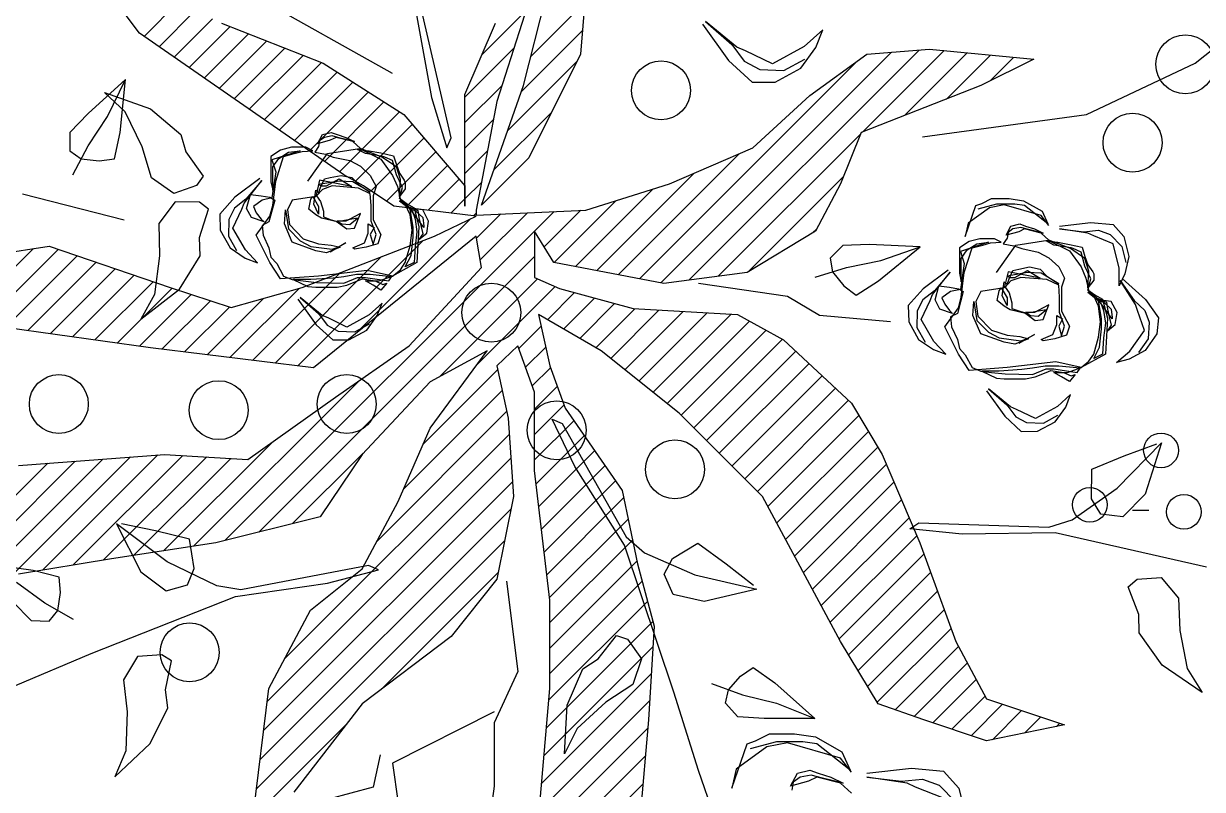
# Model space of a CAD drawing. Header units: inches. Extents: x 2744 to 7136, y -4349 to -2068.
# Drawn here: x 5926.69 to 5932.76, y -3870.96 to -3867.01 of the extents above; entities that cross this region are included whole.
import ezdxf

# ---------------------------------------------------------------- set-up
doc = ezdxf.new("R2010")
doc.units = ezdxf.units.IN
doc.header["$MEASUREMENT"] = 0
doc.layers.add('TREE', color=3, linetype='Continuous')

# ---------------------------------------------------------------- blocks, each defined once
blk = doc.blocks.new('06')
at = {"layer": 'TREE', "color": 97, "true_color": 0x446a2a}
for p, q in [((399.2751, 40.56041), (399.22966, 40.62159)), ((399.47574, 40.59176), (399.45477, 40.52602)), ((399.40233, 40.54018), (399.32194, 40.58518)), ((399.46805, 40.53411), (399.48133, 40.58619)), ((399.27743, 40.55879), (399.29475, 40.57611)), ((399.28498, 40.55355), (399.30331, 40.57189)), ((399.41352, 40.57406), (399.42191, 40.52804)), ((399.4317, 40.50782), (399.41701, 40.57153)), ((399.44726, 40.54957), (399.46932, 40.57163)), ((399.4717, 40.54843), (399.49884, 40.57557)), ((399.29253, 40.54831), (399.31188, 40.56767)), ((399.31635, 40.56546), (399.36738, 40.54524)), ((399.43869, 40.52956), (399.45407, 40.56546)), ((399.37787, 40.48911), (399.2751, 40.56041)), ((399.30008, 40.54308), (399.32073, 40.56373)), ((399.30763, 40.53784), (399.32989, 40.5601)), ((399.46691, 40.53086), (399.49769, 40.56163)), ((399.31518, 40.5326), (399.33905, 40.55647)), ((399.8057, 40.54524), (399.82038, 40.55687)), ((399.32273, 40.52736), (399.34821, 40.55284)), ((399.33028, 40.52212), (399.35737, 40.5492)), ((399.43869, 40.52821), (399.46332, 40.55285)), ((399.49671, 40.54979), (399.47084, 40.49771)), ((399.53712, 40.4348), (399.6531, 40.55078)), ((399.55128, 40.43618), (399.66701, 40.5519)), ((399.63845, 40.51056), (399.67951, 40.55161)), ((399.6596, 40.51892), (399.69117, 40.55048)), ((399.67218, 40.55232), (399.72461, 40.54726)), ((399.68075, 40.52728), (399.70283, 40.54936)), ((399.72461, 40.54726), (399.69804, 40.53411)), ((399.70266, 40.5364), (399.7145, 40.54823)), ((399.33783, 40.51688), (399.36653, 40.54557)), ((399.36738, 40.54524), (399.40793, 40.51945)), ((399.46007, 40.51122), (399.49481, 40.54597)), ((399.52639, 40.43686), (399.63565, 40.54612)), ((399.75117, 40.51945), (399.8057, 40.54524)), ((399.26811, 40.53715), (399.24924, 40.51995)), ((399.25902, 40.51844), (399.26811, 40.53715)), ((399.26531, 40.51035), (399.26811, 40.53715)), ((399.34539, 40.51164), (399.37447, 40.54073)), ((399.35294, 40.50641), (399.38229, 40.53576)), ((399.25753, 40.53048), (399.28063, 40.52228)), ((399.26788, 40.52075), (399.25753, 40.53048)), ((399.36049, 40.50117), (399.3901, 40.53078)), ((399.43869, 40.51542), (399.45733, 40.53406)), ((399.43869, 40.47344), (399.43869, 40.52956)), ((399.44708, 40.47394), (399.46805, 40.53411)), ((399.69804, 40.53411), (399.63792, 40.51035)), ((399.36804, 40.49593), (399.39792, 40.52581)), ((399.42191, 40.52804), (399.4296, 40.50276)), ((399.45477, 40.52602), (399.44428, 40.47141)), ((399.5834, 40.50276), (399.61206, 40.52906)), ((399.24924, 40.51995), (399.24015, 40.51035)), ((399.24924, 40.50377), (399.25902, 40.51844)), ((399.27645, 40.50314), (399.26788, 40.52075)), ((399.28063, 40.52228), (399.29586, 40.50948)), ((399.37559, 40.49069), (399.40574, 40.52084)), ((399.40793, 40.51945), (399.43869, 40.48355)), ((399.45323, 40.49159), (399.48219, 40.52056)), ((399.66868, 40.50832), (399.75117, 40.51945)), ((399.43869, 40.50263), (399.45303, 40.51697)), ((399.24015, 40.51035), (399.24015, 40.50125)), ((399.26252, 40.4972), (399.26531, 40.51035)), ((399.29586, 40.50948), (399.29847, 40.50064)), ((399.4296, 40.50276), (399.4317, 40.50782)), ((399.56603, 40.43813), (399.6377, 40.50981)), ((399.63792, 40.51035), (399.62744, 40.48456)), ((399.24015, 40.50125), (399.24574, 40.4972)), ((399.24155, 40.48911), (399.24924, 40.50377)), ((399.2812, 40.48758), (399.27645, 40.50314)), ((399.29847, 40.50064), (399.30716, 40.48854)), ((399.43869, 40.48984), (399.44999, 40.50114)), ((399.51566, 40.43892), (399.57652, 40.49978)), ((399.54145, 40.48456), (399.5834, 40.50276)), ((399.24574, 40.4972), (399.25483, 40.49619)), ((399.25483, 40.49619), (399.26252, 40.4972)), ((399.40879, 40.47273), (399.42988, 40.49383)), ((399.47084, 40.49771), (399.44708, 40.47394)), ((399.30716, 40.48854), (399.30384, 40.48382)), ((399.50494, 40.44098), (399.55392, 40.48997)), ((399.58098, 40.4403), (399.62894, 40.48825)), ((399.01295, 40.48709), (399.02693, 40.48709)), ((399.29231, 40.47977), (399.2812, 40.48758)), ((399.30384, 40.48382), (399.29231, 40.47977)), ((399.42018, 40.47133), (399.43578, 40.48694)), ((399.43869, 40.47705), (399.44695, 40.48531)), ((399.43869, 40.48355), (399.43869, 40.47344)), ((399.49421, 40.44305), (399.5331, 40.48194)), ((399.49951, 40.47141), (399.54145, 40.48456)), ((399.62744, 40.48456), (399.61485, 40.46079)), ((399.26741, 40.46636), (399.21638, 40.4795)), ((399.43157, 40.46994), (399.43869, 40.47705)), ((399.48348, 40.44511), (399.51448, 40.47611)), ((399.29298, 40.4756), (399.28487, 40.4647)), ((399.30519, 40.47535), (399.29298, 40.4756)), ((399.30983, 40.4719), (399.30519, 40.47535)), ((399.30535, 40.45769), (399.30983, 40.4719)), ((399.31794, 40.30515), (399.48347, 40.47068)), ((399.44428, 40.46838), (399.40303, 40.47344)), ((399.44428, 40.46889), (399.49951, 40.47141)), ((399.44428, 40.47141), (399.44428, 40.46889)), ((399.4464, 40.44639), (399.47007, 40.47007)), ((399.47854, 40.45295), (399.49687, 40.47129)), ((399.28487, 40.4647), (399.28521, 40.44843)), ((399.38334, 40.40892), (399.44143, 40.46701)), ((399.42331, 40.45827), (399.44428, 40.46838)), ((399.44296, 40.46854), (399.44428, 40.46985)), ((399.44446, 40.45725), (399.45667, 40.46945)), ((399.44428, 40.45827), (399.36249, 40.39203)), ((399.44708, 40.44259), (399.44428, 40.45827)), ((399.47364, 40.46079), (399.47364, 40.43754)), ((399.48343, 40.44512), (399.47364, 40.46079)), ((399.61485, 40.46079), (399.5806, 40.44006)), ((399.61338, 40.4599), (399.61551, 40.46203)), ((399.16325, 40.4431), (399.22966, 40.45321)), ((399.22966, 40.45321), (399.29048, 40.43248)), ((399.30563, 40.44848), (399.30535, 40.45769)), ((399.35463, 40.393), (399.41774, 40.45611)), ((399.62871, 40.45364), (399.62228, 40.4472)), ((399.64193, 40.45403), (399.62871, 40.45364)), ((399.66743, 40.45289), (399.64193, 40.45403)), ((399.64653, 40.43588), (399.66743, 40.45289)), ((399.64779, 40.44605), (399.66743, 40.45289)), ((399.18205, 40.41225), (399.22181, 40.45201)), ((399.19484, 40.41225), (399.23423, 40.45165)), ((399.20763, 40.41225), (399.24377, 40.4484)), ((399.28521, 40.44843), (399.28258, 40.42903)), ((399.29517, 40.43156), (399.30563, 40.44848)), ((399.33501, 40.30943), (399.47364, 40.44806)), ((399.34325, 40.39441), (399.39683, 40.44799)), ((399.62228, 40.4472), (399.62339, 40.44038)), ((399.21897, 40.41081), (399.25331, 40.44515)), ((399.23019, 40.40923), (399.26285, 40.4419)), ((399.41072, 40.40315), (399.44708, 40.44259)), ((399.53865, 40.4345), (399.48343, 40.44512)), ((399.61471, 40.43761), (399.63051, 40.44257)), ((399.62339, 40.44038), (399.62911, 40.43325)), ((399.63051, 40.44257), (399.64779, 40.44605)), ((399.2414, 40.40766), (399.27239, 40.43865)), ((399.25261, 40.40608), (399.28193, 40.4354)), ((399.33187, 40.39581), (399.37592, 40.43987)), ((399.42587, 40.3875), (399.47521, 40.43684)), ((399.47364, 40.43754), (399.48622, 40.43197)), ((399.5806, 40.44006), (399.53865, 40.4345)), ((399.60087, 40.42793), (399.55613, 40.4345)), ((399.63527, 40.42854), (399.64653, 40.43588)), ((399.26383, 40.40451), (399.29147, 40.43215)), ((399.27504, 40.40293), (399.3011, 40.42899)), ((399.27579, 40.41655), (399.29517, 40.43156)), ((399.28258, 40.42903), (399.27579, 40.41655)), ((399.29048, 40.43248), (399.32124, 40.42237)), ((399.32049, 40.39722), (399.35529, 40.43202)), ((399.44453, 40.39337), (399.48408, 40.43292)), ((399.4802, 40.41625), (399.49384, 40.42989)), ((399.48622, 40.43197), (399.52327, 40.42186)), ((399.62911, 40.43325), (399.63527, 40.42854)), ((399.66903, 40.43182), (399.66155, 40.42334)), ((399.28634, 40.40144), (399.31072, 40.42582)), ((399.29772, 40.40004), (399.32035, 40.42266)), ((399.30911, 40.39863), (399.33744, 40.42696)), ((399.4883, 40.41156), (399.50389, 40.42715)), ((399.4964, 40.40687), (399.51394, 40.42441)), ((399.61695, 40.41832), (399.60087, 40.42793)), ((399.66155, 40.42334), (399.66174, 40.41527)), ((399.66884, 40.4263), (399.66601, 40.42073)), ((399.47574, 40.41883), (399.48133, 40.39304)), ((399.5072, 40.40062), (399.47574, 40.41883)), ((399.5045, 40.40218), (399.52413, 40.42181)), ((399.51194, 40.39683), (399.53622, 40.42111)), ((399.51904, 40.39114), (399.54831, 40.42041)), ((399.52327, 40.42186), (399.57571, 40.41883)), ((399.52614, 40.38545), (399.5604, 40.41971)), ((399.53324, 40.37977), (399.57249, 40.41901)), ((399.57571, 40.41883), (399.59878, 40.40619)), ((399.6526, 40.41529), (399.61695, 40.41832)), ((399.66601, 40.42073), (399.66585, 40.41233)), ((399.28069, 40.40214), (399.20869, 40.41225)), ((399.46574, 40.40179), (399.47699, 40.41304)), ((399.54034, 40.37408), (399.58177, 40.4155)), ((399.54734, 40.36828), (399.59003, 40.41098)), ((399.66174, 40.41527), (399.66674, 40.40637)), ((399.66585, 40.41233), (399.66999, 40.40505)), ((399.55373, 40.36189), (399.59829, 40.40645)), ((399.59878, 40.40619), (399.63303, 40.37433)), ((399.66674, 40.40637), (399.67422, 40.40125)), ((399.36249, 40.39203), (399.28069, 40.40214)), ((399.37367, 40.37736), (399.41072, 40.40315)), ((399.44987, 40.40062), (399.42121, 40.38495)), ((399.42121, 40.36169), (399.44987, 40.40062)), ((399.46525, 40.40315), (399.45477, 40.39304)), ((399.47364, 40.37989), (399.46525, 40.40315)), ((399.46913, 40.39239), (399.47927, 40.40253)), ((399.54634, 40.36927), (399.5072, 40.40062)), ((399.56012, 40.35549), (399.60502, 40.40038)), ((399.45477, 40.39304), (399.46036, 40.36675)), ((399.48133, 40.39304), (399.48902, 40.3718)), ((399.56652, 40.34909), (399.61164, 40.39422)), ((399.41779, 40.35384), (399.45516, 40.39121)), ((399.47252, 40.38299), (399.48166, 40.39213)), ((399.57291, 40.3427), (399.61827, 40.38806)), ((399.30232, 40.30231), (399.38583, 40.38583)), ((399.42121, 40.38495), (399.38695, 40.34854)), ((399.47364, 40.37132), (399.48506, 40.38274)), ((399.5793, 40.3363), (399.6249, 40.38189)), ((399.32963, 40.34601), (399.37367, 40.37736)), ((399.40792, 40.33118), (399.4574, 40.38066)), ((399.47364, 40.34045), (399.47364, 40.37989)), ((399.58569, 40.3299), (399.63152, 40.37573)), ((399.39451, 40.30498), (399.45964, 40.37011)), ((399.47364, 40.35853), (399.48846, 40.37335)), ((399.48902, 40.3718), (399.51768, 40.33034)), ((399.63303, 40.37433), (399.64841, 40.34854)), ((399.46036, 40.36675), (399.46315, 40.32731)), ((399.47364, 40.34574), (399.49339, 40.36549)), ((399.48257, 40.36633), (399.48753, 40.36402)), ((399.49395, 40.34249), (399.48257, 40.36633)), ((399.48753, 40.36402), (399.51968, 40.30709)), ((399.58829, 40.32731), (399.54634, 40.36927)), ((399.59095, 40.32237), (399.63672, 40.36814)), ((399.34814, 40.24582), (399.46093, 40.35862)), ((399.40513, 40.32478), (399.42121, 40.36169)), ((399.47443, 40.33374), (399.49861, 40.35793)), ((399.59542, 40.31405), (399.6415, 40.36013)), ((399.28719, 40.29998), (399.34212, 40.3549)), ((399.59989, 40.30573), (399.64628, 40.35212)), ((399.76654, 40.33149), (399.78886, 40.35438)), ((399.78886, 40.35438), (399.78052, 40.32853)), ((399.19885, 40.28837), (399.25667, 40.34619)), ((399.21164, 40.28837), (399.27051, 40.34724)), ((399.21428, 40.34298), (399.28769, 40.34854)), ((399.22639, 40.29033), (399.28435, 40.34829)), ((399.24165, 40.2928), (399.29684, 40.34799)), ((399.25691, 40.29527), (399.3089, 40.34726)), ((399.27207, 40.29765), (399.32096, 40.34654)), ((399.28769, 40.34854), (399.32963, 40.34601)), ((399.33931, 40.2242), (399.46178, 40.34667)), ((399.35208, 40.31371), (399.38759, 40.34922)), ((399.38695, 40.34854), (399.36598, 40.31719)), ((399.47578, 40.3223), (399.50384, 40.35036)), ((399.64841, 40.34854), (399.66729, 40.30405)), ((399.75384, 40.34112), (399.77004, 40.34785)), ((399.17327, 40.28837), (399.22899, 40.3441)), ((399.18606, 40.28837), (399.24283, 40.34514)), ((399.48133, 40.27523), (399.47364, 40.34045)), ((399.47713, 40.31086), (399.50907, 40.3428)), ((399.51881, 40.30287), (399.49395, 40.34249)), ((399.60436, 40.29741), (399.65052, 40.34357)), ((399.75368, 40.32613), (399.75384, 40.34112)), ((399.3375, 40.2096), (399.46263, 40.33473)), ((399.47848, 40.29942), (399.51429, 40.33524)), ((399.60883, 40.2891), (399.65433, 40.33459)), ((399.51768, 40.33034), (399.52537, 40.29343)), ((399.74388, 40.31567), (399.76654, 40.33149)), ((399.78052, 40.32853), (399.76936, 40.31709)), ((399.38695, 40.2909), (399.40513, 40.32478)), ((399.46315, 40.32731), (399.45477, 40.28584)), ((399.47983, 40.28798), (399.51846, 40.32661)), ((399.62744, 40.25449), (399.58829, 40.32731)), ((399.61331, 40.28078), (399.65814, 40.32561)), ((399.75827, 40.31848), (399.75368, 40.32613)), ((399.36598, 40.31719), (399.31355, 40.30405)), ((399.33569, 40.19501), (399.46193, 40.32124)), ((399.48118, 40.27654), (399.52066, 40.31603)), ((399.61778, 40.27246), (399.66195, 40.31663)), ((399.76936, 40.31709), (399.75827, 40.31848)), ((399.26352, 40.31369), (399.27574, 40.28943)), ((399.2891, 40.29451), (399.26352, 40.31369)), ((399.28312, 40.31013), (399.26605, 40.31359)), ((399.30016, 40.30598), (399.28312, 40.31013)), ((399.66233, 40.31112), (399.66689, 40.31415)), ((399.68862, 40.30842), (399.66233, 40.31112)), ((399.66689, 40.31415), (399.73223, 40.31196)), ((399.73223, 40.31196), (399.74388, 40.31567)), ((399.30263, 40.29119), (399.30016, 40.30598)), ((399.33389, 40.18041), (399.45868, 40.30521)), ((399.48133, 40.26391), (399.52287, 40.30545)), ((399.51968, 40.30709), (399.5289, 40.29908)), ((399.62225, 40.26414), (399.66576, 40.30765)), ((399.73539, 40.30902), (399.68862, 40.30842)), ((399.81139, 40.29182), (399.73539, 40.30902)), ((399.31355, 40.30405), (399.26112, 40.29596)), ((399.5437, 40.22902), (399.51881, 40.30287)), ((399.5289, 40.29908), (399.55422, 40.28797)), ((399.54294, 40.29616), (399.55582, 40.30382)), ((399.55582, 40.30382), (399.57, 40.29349)), ((399.62672, 40.25583), (399.66934, 40.29844)), ((399.66729, 40.30405), (399.68546, 40.25449)), ((399.22163, 40.29011), (399.19496, 40.29394)), ((399.26112, 40.29596), (399.21428, 40.28837)), ((399.31393, 40.28236), (399.2891, 40.29451)), ((399.39023, 40.29272), (399.326, 40.2805)), ((399.3952, 40.29043), (399.39023, 40.29272)), ((399.48133, 40.25112), (399.52507, 40.29486)), ((399.52537, 40.29343), (399.53376, 40.26208)), ((399.5388, 40.28826), (399.54294, 40.29616)), ((399.57, 40.29349), (399.58367, 40.28269)), ((399.23466, 40.28681), (399.22163, 40.29011)), ((399.23537, 40.27909), (399.23466, 40.28681)), ((399.27574, 40.28943), (399.28853, 40.27984)), ((399.29928, 40.28293), (399.30263, 40.29119)), ((399.36109, 40.27017), (399.38695, 40.2909)), ((399.36964, 40.28372), (399.3952, 40.29043)), ((399.39707, 40.2308), (399.45544, 40.28917)), ((399.54338, 40.27806), (399.5388, 40.28826)), ((399.55422, 40.28797), (399.58537, 40.28083)), ((399.63147, 40.24779), (399.67277, 40.28909)), ((399.77652, 40.28572), (399.7887, 40.28668)), ((399.7887, 40.28668), (399.79743, 40.27627)), ((399.22758, 40.27379), (399.2133, 40.28414)), ((399.28853, 40.27984), (399.29928, 40.28293)), ((399.326, 40.2805), (399.31393, 40.28236)), ((399.32334, 40.2771), (399.36964, 40.28372)), ((399.45477, 40.28584), (399.4317, 40.25702)), ((399.45966, 40.28483), (399.46525, 40.23933)), ((399.48133, 40.23833), (399.52771, 40.2847)), ((399.58537, 40.28083), (399.55896, 40.27449)), ((399.7721, 40.282), (399.77652, 40.28572)), ((399.77739, 40.26808), (399.7721, 40.282)), ((399.23401, 40.27005), (399.23537, 40.27909)), ((399.25089, 40.24841), (399.32334, 40.2771)), ((399.48084, 40.22505), (399.53041, 40.27462)), ((399.48133, 40.23073), (399.48133, 40.27523)), ((399.55896, 40.27449), (399.54338, 40.27806)), ((399.63628, 40.23981), (399.6762, 40.27973)), ((399.79743, 40.27627), (399.79803, 40.26001)), ((399.21141, 40.27441), (399.22066, 40.26496)), ((399.24193, 40.26554), (399.22758, 40.27379)), ((399.22975, 40.26461), (399.23401, 40.27005)), ((399.34012, 40.23073), (399.36109, 40.27017)), ((399.64109, 40.23182), (399.67964, 40.27037)), ((399.47964, 40.21106), (399.53311, 40.26453)), ((399.77765, 40.25887), (399.77739, 40.26808)), ((399.4317, 40.25702), (399.38695, 40.22314)), ((399.50573, 40.24569), (399.51485, 40.25746)), ((399.51485, 40.25746), (399.52033, 40.25561)), ((399.53376, 40.26208), (399.53096, 40.21505)), ((399.64589, 40.22384), (399.68307, 40.26102)), ((399.78908, 40.24259), (399.77765, 40.25887)), ((399.79803, 40.26001), (399.80179, 40.2408)), ((399.47844, 40.19707), (399.53315, 40.25178)), ((399.52033, 40.25561), (399.52749, 40.24572)), ((399.64631, 40.22314), (399.62744, 40.25449)), ((399.65496, 40.22011), (399.68681, 40.25197)), ((399.68546, 40.25449), (399.70084, 40.22567)), ((399.21283, 40.23238), (399.25089, 40.24841)), ((399.2741, 40.24682), (399.26708, 40.23519)), ((399.28628, 40.24775), (399.2741, 40.24682)), ((399.29123, 40.24476), (399.28628, 40.24775)), ((399.49799, 40.24068), (399.50573, 40.24569)), ((399.52749, 40.24572), (399.52315, 40.23284)), ((399.28814, 40.23019), (399.29123, 40.24476)), ((399.46525, 40.23933), (399.45337, 40.21354)), ((399.49004, 40.22244), (399.49799, 40.24068)), ((399.57714, 40.23699), (399.5835, 40.24143)), ((399.5835, 40.24143), (399.59443, 40.23362)), ((399.66443, 40.21679), (399.69126, 40.24363)), ((399.8093, 40.22873), (399.78908, 40.24259)), ((399.80179, 40.2408), (399.8093, 40.22873)), ((399.26708, 40.23519), (399.26899, 40.21903)), ((399.47725, 40.18309), (399.53234, 40.23818)), ((399.56256, 40.23325), (399.57813, 40.22762)), ((399.57112, 40.23011), (399.57714, 40.23699)), ((399.59443, 40.23362), (399.61458, 40.21573)), ((399.67394, 40.21352), (399.69571, 40.23529)), ((399.28931, 40.22105), (399.28814, 40.23019)), ((399.33173, 40.16297), (399.34012, 40.23073)), ((399.47574, 40.1655), (399.48133, 40.23073)), ((399.52315, 40.23284), (399.50958, 40.22386)), ((399.55605, 40.18961), (399.5437, 40.22902)), ((399.56972, 40.22335), (399.57112, 40.23011)), ((399.57813, 40.22762), (399.59525, 40.2234)), ((399.38695, 40.22314), (399.3527, 40.17865)), ((399.47605, 40.1691), (399.53153, 40.22458)), ((399.48874, 40.19796), (399.49004, 40.22244)), ((399.50958, 40.22386), (399.49513, 40.21065)), ((399.57586, 40.21663), (399.56972, 40.22335)), ((399.59525, 40.2234), (399.61458, 40.21573)), ((399.66938, 40.21505), (399.64631, 40.22314)), ((399.6835, 40.21029), (399.70016, 40.22695)), ((399.69306, 40.20706), (399.70895, 40.22295)), ((399.70084, 40.22567), (399.73999, 40.21253)), ((399.26899, 40.21903), (399.26824, 40.19947)), ((399.28052, 40.2032), (399.28931, 40.22105)), ((399.45337, 40.2191), (399.40233, 40.19331)), ((399.58905, 40.21568), (399.57586, 40.21663)), ((399.61458, 40.21573), (399.58905, 40.21568)), ((399.70385, 40.20506), (399.71852, 40.21973)), ((399.71997, 40.20839), (399.7281, 40.21652)), ((399.33208, 40.16581), (399.37874, 40.21248)), ((399.45337, 40.21354), (399.45337, 40.18168)), ((399.47794, 40.1582), (399.53061, 40.21087)), ((399.49513, 40.21065), (399.48874, 40.19796)), ((399.53096, 40.21505), (399.52537, 40.14983)), ((399.70084, 40.20444), (399.66938, 40.21505)), ((399.73999, 40.21253), (399.70084, 40.20444)), ((399.73609, 40.21172), (399.73767, 40.2133)), ((399.26267, 40.18639), (399.28052, 40.2032)), ((399.26824, 40.19947), (399.26267, 40.18639)), ((399.39604, 40.19736), (399.39255, 40.18118)), ((399.40233, 40.19331), (399.40513, 40.17309)), ((399.48091, 40.14838), (399.52941, 40.19688)), ((399.39255, 40.18118), (399.37018, 40.17511)), ((399.45337, 40.18168), (399.44777, 40.14174)), ((399.48388, 40.13856), (399.52821, 40.18289))]:
    blk.add_line(p, q, dxfattribs=at)
at = {"layer": 'TREE', "color": 30, "true_color": 0xef731a}
for p, q in [((399.49951, 40.58366), (399.49671, 40.54979)), ((399.55809, 40.56499), (399.5712, 40.54669)), ((399.55959, 40.56634), (399.5728, 40.55473)), ((399.57543, 40.55333), (399.55959, 40.56634)), ((399.61857, 40.56214), (399.60918, 40.55367)), ((399.615, 40.55326), (399.61857, 40.56214)), ((399.5728, 40.55473), (399.57908, 40.54627)), ((399.57974, 40.55157), (399.57543, 40.55333)), ((399.60918, 40.55367), (399.59324, 40.54492)), ((399.60749, 40.54272), (399.615, 40.55326)), ((399.59324, 40.54492), (399.57974, 40.55157)), ((399.59895, 40.54161), (399.60946, 40.54732)), ((399.61206, 40.52906), (399.64072, 40.54979)), ((399.64072, 40.54979), (399.67218, 40.55232)), ((399.5712, 40.54669), (399.5831, 40.53577)), ((399.57908, 40.54627), (399.58695, 40.54207)), ((399.58695, 40.54207), (399.59895, 40.54161)), ((399.59464, 40.53582), (399.60749, 40.54272)), ((399.5831, 40.53577), (399.59464, 40.53582)), ((399.38356, 40.48587), (399.41218, 40.51449)), ((399.36465, 40.50479), (399.3671, 40.50939)), ((399.37102, 40.50656), (399.36465, 40.50479)), ((399.36563, 40.5062), (399.36514, 40.50337)), ((399.36808, 40.50797), (399.36563, 40.5062)), ((399.3671, 40.50939), (399.3715, 40.51045)), ((399.37199, 40.50868), (399.36808, 40.50797)), ((399.37395, 40.50797), (399.37102, 40.50656)), ((399.3715, 40.51045), (399.37444, 40.50939)), ((399.37591, 40.50762), (399.37199, 40.50868)), ((399.38227, 40.50585), (399.37395, 40.50797)), ((399.37444, 40.50939), (399.37885, 40.50797)), ((399.38325, 40.50585), (399.37591, 40.50762)), ((399.37885, 40.50797), (399.38325, 40.50585)), ((399.38619, 40.50231), (399.38227, 40.50585)), ((399.3915, 40.48102), (399.41808, 40.5076)), ((399.34606, 40.5016), (399.34116, 40.49841)), ((399.35585, 40.50125), (399.34165, 40.49664)), ((399.34508, 40.49735), (399.34997, 40.50054)), ((399.35144, 40.50302), (399.34606, 40.5016)), ((399.34753, 40.49841), (399.35291, 40.49983)), ((399.34997, 40.50054), (399.35585, 40.50125)), ((399.35878, 40.50302), (399.35144, 40.50302)), ((399.35291, 40.49983), (399.35682, 40.50089)), ((399.35682, 40.50089), (399.36221, 40.50125)), ((399.36221, 40.50125), (399.35878, 40.50302)), ((399.35976, 40.48603), (399.36955, 40.49983)), ((399.36514, 40.50337), (399.36319, 40.50054)), ((399.36319, 40.50054), (399.36857, 40.49948)), ((399.36955, 40.49983), (399.3857, 40.50231)), ((399.38472, 40.50195), (399.39059, 40.50125)), ((399.38863, 40.49983), (399.38472, 40.50195)), ((399.3857, 40.50231), (399.39646, 40.497)), ((399.39695, 40.49806), (399.38619, 40.50231)), ((399.39744, 40.49841), (399.38863, 40.49983)), ((399.39059, 40.50125), (399.39646, 40.50018)), ((399.39646, 40.50018), (399.40282, 40.49877)), ((399.39921, 40.47595), (399.42398, 40.50071)), ((399.34116, 40.49841), (399.34116, 40.49417)), ((399.34116, 40.49417), (399.34116, 40.48567)), ((399.34165, 40.49664), (399.34361, 40.49063)), ((399.34214, 40.49311), (399.34508, 40.49735)), ((399.34361, 40.48603), (399.34753, 40.49841)), ((399.36857, 40.49948), (399.37248, 40.49806)), ((399.37248, 40.49806), (399.3808, 40.49629)), ((399.3808, 40.49629), (399.38619, 40.49346)), ((399.39646, 40.497), (399.40233, 40.48886)), ((399.40429, 40.49311), (399.39695, 40.49806)), ((399.39842, 40.49806), (399.39744, 40.49841)), ((399.40233, 40.49629), (399.39842, 40.49806)), ((399.40429, 40.48921), (399.40233, 40.49629)), ((399.40282, 40.49877), (399.40429, 40.49417)), ((399.40429, 40.49417), (399.40576, 40.48992)), ((399.34361, 40.49063), (399.34165, 40.47753)), ((399.34214, 40.48142), (399.34214, 40.49311)), ((399.36808, 40.48709), (399.37102, 40.4878)), ((399.37102, 40.4878), (399.3764, 40.48886)), ((399.3764, 40.48886), (399.38178, 40.4878)), ((399.38765, 40.48355), (399.37787, 40.48911)), ((399.38178, 40.4878), (399.38521, 40.48426)), ((399.38619, 40.49346), (399.39108, 40.48886)), ((399.39108, 40.48886), (399.39402, 40.48319)), ((399.40233, 40.48886), (399.40478, 40.48319)), ((399.40625, 40.48673), (399.40429, 40.49311)), ((399.40723, 40.48284), (399.40429, 40.48921)), ((399.40576, 40.48992), (399.40821, 40.48638)), ((399.33562, 40.48725), (399.32299, 40.47783)), ((399.32769, 40.47496), (399.33659, 40.48622)), ((399.33659, 40.48622), (399.32864, 40.47682)), ((399.34116, 40.48567), (399.34214, 40.48142)), ((399.34214, 40.47364), (399.34361, 40.48603)), ((399.36563, 40.48638), (399.36368, 40.47824)), ((399.37542, 40.48603), (399.36514, 40.48426)), ((399.36514, 40.48426), (399.36661, 40.48355)), ((399.36514, 40.48001), (399.36612, 40.48284)), ((399.38178, 40.48319), (399.36563, 40.48638)), ((399.36612, 40.48284), (399.36808, 40.48709)), ((399.36661, 40.48355), (399.36906, 40.48355)), ((399.37199, 40.48355), (399.3671, 40.48178)), ((399.36906, 40.48355), (399.37542, 40.48709)), ((399.38521, 40.48249), (399.37199, 40.48355)), ((399.37542, 40.48709), (399.38178, 40.48319)), ((399.38227, 40.48567), (399.37542, 40.48603)), ((399.39108, 40.48036), (399.38227, 40.48567)), ((399.38521, 40.48426), (399.39108, 40.48036)), ((399.39108, 40.47966), (399.38521, 40.48249)), ((399.40303, 40.47344), (399.38765, 40.48355)), ((399.39402, 40.48319), (399.39255, 40.47859)), ((399.40478, 40.48319), (399.40625, 40.47647)), ((399.40576, 40.47824), (399.40625, 40.48673)), ((399.40576, 40.47718), (399.40723, 40.48284)), ((399.4087, 40.48213), (399.40576, 40.47824)), ((399.40821, 40.48638), (399.4087, 40.48532)), ((399.4087, 40.48532), (399.4087, 40.48213)), ((399.32299, 40.47783), (399.31551, 40.46936)), ((399.32864, 40.47682), (399.3228, 40.47231)), ((399.32893, 40.47222), (399.33089, 40.4793)), ((399.33089, 40.4793), (399.33627, 40.47859)), ((399.33676, 40.47647), (399.33236, 40.47328)), ((399.33627, 40.47859), (399.34068, 40.47789)), ((399.34165, 40.47753), (399.33676, 40.47647)), ((399.34312, 40.47647), (399.34019, 40.4655)), ((399.34068, 40.47789), (399.34312, 40.47647)), ((399.35193, 40.47647), (399.34948, 40.47151)), ((399.36368, 40.47824), (399.35193, 40.47647)), ((399.36025, 40.47187), (399.36123, 40.47682)), ((399.36123, 40.47682), (399.36221, 40.47824)), ((399.36221, 40.47824), (399.36514, 40.47328)), ((399.3627, 40.47435), (399.36368, 40.48142)), ((399.36368, 40.48142), (399.36514, 40.48001)), ((399.3671, 40.48178), (399.36416, 40.47859)), ((399.36416, 40.47859), (399.36612, 40.47576)), ((399.39157, 40.47364), (399.39108, 40.47966)), ((399.39255, 40.47859), (399.39255, 40.46656)), ((399.40919, 40.4747), (399.40576, 40.47718)), ((399.40576, 40.47612), (399.41212, 40.47116)), ((399.4087, 40.47435), (399.40576, 40.47612)), ((399.40625, 40.47647), (399.4131, 40.47258)), ((399.69846, 40.4747), (399.70336, 40.47718)), ((399.70336, 40.47718), (399.71217, 40.47718)), ((399.71217, 40.47718), (399.71951, 40.47612)), ((399.71951, 40.47612), (399.7288, 40.47081)), ((399.3228, 40.47231), (399.31997, 40.46675)), ((399.32204, 40.46239), (399.32652, 40.47192)), ((399.32652, 40.47192), (399.32769, 40.47496)), ((399.33138, 40.46762), (399.32893, 40.47222)), ((399.33236, 40.47328), (399.33382, 40.4701)), ((399.33382, 40.4701), (399.33627, 40.46691)), ((399.34068, 40.46833), (399.34214, 40.47364)), ((399.34802, 40.46444), (399.34851, 40.47151)), ((399.34851, 40.47151), (399.34997, 40.46196)), ((399.34948, 40.47151), (399.35046, 40.46408)), ((399.36368, 40.46904), (399.36025, 40.47187)), ((399.36514, 40.46939), (399.3627, 40.47435)), ((399.36514, 40.47328), (399.36514, 40.46939)), ((399.36612, 40.47576), (399.36759, 40.47081)), ((399.36759, 40.47081), (399.36759, 40.46797)), ((399.39157, 40.46585), (399.39157, 40.47364)), ((399.41114, 40.46904), (399.4087, 40.47435)), ((399.41799, 40.46267), (399.40919, 40.4747)), ((399.41016, 40.47328), (399.41506, 40.47116)), ((399.41114, 40.47187), (399.41016, 40.47328)), ((399.41114, 40.47222), (399.41408, 40.47081)), ((399.4175, 40.47151), (399.41114, 40.47222)), ((399.41261, 40.46267), (399.41114, 40.47187)), ((399.41212, 40.47116), (399.41359, 40.46691)), ((399.4131, 40.47258), (399.41555, 40.46302)), ((399.41408, 40.47081), (399.4175, 40.46762)), ((399.41506, 40.47116), (399.41555, 40.46762)), ((399.42044, 40.46585), (399.4175, 40.47151)), ((399.69015, 40.45806), (399.69553, 40.47364)), ((399.70238, 40.47258), (399.69161, 40.46479)), ((399.69553, 40.47364), (399.69846, 40.4747)), ((399.7058, 40.47435), (399.69651, 40.47187)), ((399.70972, 40.47399), (399.70238, 40.47258)), ((399.7151, 40.47435), (399.7058, 40.47435)), ((399.72831, 40.46868), (399.70972, 40.47399)), ((399.72, 40.47364), (399.7151, 40.47435)), ((399.73174, 40.46444), (399.72, 40.47364)), ((399.7288, 40.47081), (399.73174, 40.46444)), ((399.31551, 40.46936), (399.3157, 40.46128)), ((399.31997, 40.46675), (399.3198, 40.45834)), ((399.33774, 40.4655), (399.33138, 40.46762)), ((399.33382, 40.45877), (399.34068, 40.46833)), ((399.33627, 40.46691), (399.33774, 40.4655)), ((399.34019, 40.4655), (399.33676, 40.46373)), ((399.35193, 40.45523), (399.34802, 40.46444)), ((399.36661, 40.46727), (399.36368, 40.46904)), ((399.37444, 40.4655), (399.36661, 40.46727)), ((399.36759, 40.46797), (399.3715, 40.46656)), ((399.3715, 40.46656), (399.37395, 40.46585)), ((399.37395, 40.46585), (399.37933, 40.46196)), ((399.38472, 40.46727), (399.37444, 40.4655)), ((399.37444, 40.46585), (399.37689, 40.46444)), ((399.37885, 40.46585), (399.37444, 40.46585)), ((399.37689, 40.46444), (399.3808, 40.46408)), ((399.3808, 40.46691), (399.37885, 40.46585)), ((399.38619, 40.46974), (399.3808, 40.46691)), ((399.3808, 40.46408), (399.38472, 40.46727)), ((399.38325, 40.46231), (399.38619, 40.46974)), ((399.3901, 40.46444), (399.39304, 40.46267)), ((399.3901, 40.45983), (399.3901, 40.46444)), ((399.39402, 40.45913), (399.39157, 40.46585)), ((399.39255, 40.46656), (399.39646, 40.45913)), ((399.41212, 40.46125), (399.41114, 40.46904)), ((399.41359, 40.46691), (399.41457, 40.46054)), ((399.41555, 40.46762), (399.41653, 40.46373)), ((399.4175, 40.46762), (399.41799, 40.46337)), ((399.41946, 40.45983), (399.42044, 40.46585)), ((399.69161, 40.46479), (399.69015, 40.45806)), ((399.71314, 40.46337), (399.71755, 40.46444)), ((399.71755, 40.46444), (399.72049, 40.46337)), ((399.73223, 40.46373), (399.72831, 40.46868)), ((399.73761, 40.46337), (399.75327, 40.46514)), ((399.75327, 40.46514), (399.76453, 40.46408)), ((399.3157, 40.46128), (399.32069, 40.45238)), ((399.3198, 40.45834), (399.32394, 40.45106)), ((399.32838, 40.45134), (399.32204, 40.46239)), ((399.34068, 40.44497), (399.33382, 40.45877)), ((399.33676, 40.46373), (399.33725, 40.45877)), ((399.33725, 40.45877), (399.34019, 40.4524)), ((399.34997, 40.46196), (399.35585, 40.45594)), ((399.35046, 40.46408), (399.35731, 40.457)), ((399.35689, 40.43248), (399.42331, 40.45827)), ((399.37933, 40.46196), (399.38325, 40.46231)), ((399.38814, 40.45488), (399.3901, 40.45983)), ((399.39304, 40.46267), (399.39108, 40.45913)), ((399.39108, 40.45913), (399.39255, 40.45417)), ((399.39255, 40.45417), (399.39402, 40.45913)), ((399.39646, 40.45913), (399.39499, 40.45452)), ((399.41114, 40.45346), (399.41212, 40.46125)), ((399.41261, 40.45771), (399.41261, 40.46267)), ((399.41457, 40.46054), (399.41359, 40.45311)), ((399.41555, 40.46302), (399.41457, 40.44497)), ((399.41555, 40.45665), (399.41946, 40.45983)), ((399.4175, 40.45948), (399.41555, 40.45665)), ((399.41653, 40.46373), (399.4175, 40.45948)), ((399.41799, 40.46337), (399.41799, 40.46267)), ((399.7107, 40.45877), (399.71314, 40.46337)), ((399.71706, 40.46054), (399.7107, 40.45877)), ((399.71168, 40.46019), (399.71119, 40.45736)), ((399.71412, 40.46196), (399.71168, 40.46019)), ((399.71804, 40.46267), (399.71412, 40.46196)), ((399.72, 40.46196), (399.71706, 40.46054)), ((399.72195, 40.4616), (399.71804, 40.46267)), ((399.72831, 40.45983), (399.72, 40.46196)), ((399.72049, 40.46337), (399.72489, 40.46196)), ((399.72929, 40.45983), (399.72195, 40.4616)), ((399.72489, 40.46196), (399.72929, 40.45983)), ((399.73223, 40.45629), (399.72831, 40.45983)), ((399.73761, 40.46196), (399.74985, 40.46054)), ((399.7518, 40.45983), (399.73761, 40.46196)), ((399.74985, 40.46054), (399.75719, 40.46125)), ((399.75474, 40.45842), (399.7518, 40.45983)), ((399.76453, 40.45452), (399.75474, 40.45842)), ((399.75719, 40.46125), (399.76306, 40.45913)), ((399.76306, 40.45913), (399.76893, 40.45311)), ((399.76453, 40.46408), (399.76991, 40.45806)), ((399.32069, 40.45238), (399.32817, 40.44727)), ((399.34019, 40.4524), (399.34116, 40.4478)), ((399.36368, 40.45099), (399.35193, 40.45523)), ((399.35585, 40.45594), (399.36123, 40.45311)), ((399.35731, 40.457), (399.36514, 40.45452)), ((399.36123, 40.45311), (399.37199, 40.45169)), ((399.36514, 40.45452), (399.3715, 40.45382)), ((399.37591, 40.45276), (399.36906, 40.44992)), ((399.37885, 40.45488), (399.37102, 40.45028)), ((399.3715, 40.45382), (399.37591, 40.45276)), ((399.37199, 40.45169), (399.37493, 40.45276)), ((399.37493, 40.45276), (399.37885, 40.45488)), ((399.38227, 40.4524), (399.38814, 40.45488)), ((399.38325, 40.45169), (399.38227, 40.4524)), ((399.38912, 40.45276), (399.38325, 40.45169)), ((399.39499, 40.45452), (399.38912, 40.45276)), ((399.4087, 40.44497), (399.41114, 40.45346)), ((399.41163, 40.44851), (399.41261, 40.45771)), ((399.41359, 40.45311), (399.4131, 40.44497)), ((399.6921, 40.45559), (399.68721, 40.4524)), ((399.68721, 40.4524), (399.68721, 40.44815)), ((399.70189, 40.45523), (399.6877, 40.45063)), ((399.68966, 40.44001), (399.69357, 40.4524)), ((399.69112, 40.45134), (399.69602, 40.45452)), ((399.69749, 40.457), (399.6921, 40.45559)), ((399.69357, 40.4524), (399.69895, 40.45382)), ((399.69602, 40.45452), (399.70189, 40.45523)), ((399.70483, 40.457), (399.69749, 40.457)), ((399.69895, 40.45382), (399.70287, 40.45488)), ((399.70287, 40.45488), (399.70825, 40.45523)), ((399.70825, 40.45523), (399.70483, 40.457)), ((399.7058, 40.44001), (399.71559, 40.45382)), ((399.71119, 40.45736), (399.70923, 40.45452)), ((399.70923, 40.45452), (399.71461, 40.45346)), ((399.71461, 40.45346), (399.71853, 40.45205)), ((399.71559, 40.45382), (399.73174, 40.45629)), ((399.73076, 40.45594), (399.73663, 40.45523)), ((399.73468, 40.45382), (399.73076, 40.45594)), ((399.73174, 40.45629), (399.74251, 40.45099)), ((399.743, 40.45205), (399.73223, 40.45629)), ((399.74348, 40.4524), (399.73468, 40.45382)), ((399.73663, 40.45523), (399.74251, 40.45417)), ((399.74251, 40.45417), (399.74887, 40.45276)), ((399.74446, 40.45205), (399.74348, 40.4524)), ((399.74887, 40.45276), (399.75034, 40.44815)), ((399.76746, 40.44214), (399.76453, 40.45452)), ((399.76893, 40.45311), (399.77089, 40.44497)), ((399.76991, 40.45806), (399.77236, 40.44815)), ((399.32817, 40.44727), (399.33443, 40.44489)), ((399.33443, 40.44489), (399.32838, 40.45134)), ((399.34116, 40.4478), (399.3441, 40.44461)), ((399.36906, 40.44992), (399.36368, 40.45099)), ((399.4087, 40.44284), (399.41163, 40.44851)), ((399.68721, 40.44815), (399.68721, 40.43966)), ((399.6877, 40.45063), (399.68966, 40.44461)), ((399.68819, 40.44709), (399.69112, 40.45134)), ((399.68819, 40.43541), (399.68819, 40.44709)), ((399.71853, 40.45205), (399.72685, 40.45028)), ((399.72685, 40.45028), (399.73223, 40.44745)), ((399.73223, 40.44745), (399.73712, 40.44284)), ((399.74251, 40.45099), (399.74838, 40.44284)), ((399.75034, 40.44709), (399.743, 40.45205)), ((399.74838, 40.45028), (399.74446, 40.45205)), ((399.75034, 40.4432), (399.74838, 40.45028)), ((399.75034, 40.44815), (399.7518, 40.44391)), ((399.75229, 40.44072), (399.75034, 40.44709)), ((399.77236, 40.44815), (399.7704, 40.43931)), ((399.34606, 40.43683), (399.34068, 40.44497)), ((399.3441, 40.44461), (399.34753, 40.43824)), ((399.38961, 40.44107), (399.36514, 40.43824)), ((399.40233, 40.43824), (399.38961, 40.44107)), ((399.41457, 40.44497), (399.40233, 40.43824)), ((399.40233, 40.43824), (399.40625, 40.44143)), ((399.40625, 40.44143), (399.4087, 40.44497)), ((399.4131, 40.44497), (399.4087, 40.44284)), ((399.68166, 40.44124), (399.66903, 40.43182)), ((399.68966, 40.44461), (399.6877, 40.43152)), ((399.71217, 40.43683), (399.71412, 40.44107)), ((399.71412, 40.44107), (399.71706, 40.44178)), ((399.7151, 40.43754), (399.72146, 40.44107)), ((399.71706, 40.44178), (399.72244, 40.44284)), ((399.72146, 40.44107), (399.72783, 40.43718)), ((399.72244, 40.44284), (399.72783, 40.44178)), ((399.72783, 40.44178), (399.73125, 40.43824)), ((399.73712, 40.44284), (399.74006, 40.43718)), ((399.74838, 40.44284), (399.75083, 40.43718)), ((399.75327, 40.43683), (399.75034, 40.4432)), ((399.7518, 40.44391), (399.75425, 40.44037)), ((399.7518, 40.43223), (399.75229, 40.44072)), ((399.76746, 40.43329), (399.76746, 40.44214)), ((399.36514, 40.43824), (399.34606, 40.43683)), ((399.34753, 40.43824), (399.35193, 40.43647)), ((399.35193, 40.43647), (399.35731, 40.43577)), ((399.35242, 40.43647), (399.35976, 40.43293)), ((399.36123, 40.43647), (399.35242, 40.43647)), ((399.35731, 40.43577), (399.36416, 40.43506)), ((399.37248, 40.43718), (399.36123, 40.43647)), ((399.36416, 40.43506), (399.37787, 40.4347)), ((399.37787, 40.43789), (399.37248, 40.43718)), ((399.38423, 40.43895), (399.37787, 40.43789)), ((399.37787, 40.4347), (399.38472, 40.43754)), ((399.37933, 40.43364), (399.38472, 40.43577)), ((399.39108, 40.43895), (399.38423, 40.43895)), ((399.38472, 40.43754), (399.38863, 40.43754)), ((399.38472, 40.43577), (399.38716, 40.43683)), ((399.38716, 40.43683), (399.39353, 40.43577)), ((399.38863, 40.43754), (399.40038, 40.43577)), ((399.38863, 40.43577), (399.39548, 40.43577)), ((399.39255, 40.43364), (399.38863, 40.43577)), ((399.40184, 40.43789), (399.39108, 40.43895)), ((399.39353, 40.43577), (399.39744, 40.434)), ((399.39548, 40.43577), (399.40233, 40.43824)), ((399.3994, 40.4347), (399.39646, 40.43116)), ((399.39744, 40.434), (399.3994, 40.4347)), ((399.40038, 40.43577), (399.40184, 40.43789)), ((399.67374, 40.42895), (399.68263, 40.44021)), ((399.68263, 40.44021), (399.67468, 40.4308)), ((399.68721, 40.43966), (399.68819, 40.43541)), ((399.68819, 40.42762), (399.68966, 40.44001)), ((399.70874, 40.42833), (399.70972, 40.43541)), ((399.71168, 40.44037), (399.70972, 40.43223)), ((399.70972, 40.43541), (399.71119, 40.434)), ((399.71314, 40.43577), (399.71021, 40.43258)), ((399.72146, 40.44001), (399.71119, 40.43824)), ((399.71119, 40.43824), (399.71266, 40.43754)), ((399.71119, 40.434), (399.71217, 40.43683)), ((399.72783, 40.43718), (399.71168, 40.44037)), ((399.71266, 40.43754), (399.7151, 40.43754)), ((399.71804, 40.43754), (399.71314, 40.43577)), ((399.73125, 40.43647), (399.71804, 40.43754)), ((399.72831, 40.43966), (399.72146, 40.44001)), ((399.73712, 40.43435), (399.72831, 40.43966)), ((399.73125, 40.43824), (399.73712, 40.43435)), ((399.73712, 40.43364), (399.73125, 40.43647)), ((399.74006, 40.43718), (399.73859, 40.43258)), ((399.75083, 40.43718), (399.75229, 40.43046)), ((399.7518, 40.43116), (399.75327, 40.43683)), ((399.75474, 40.43612), (399.7518, 40.43223)), ((399.75425, 40.44037), (399.75474, 40.43931)), ((399.75474, 40.43931), (399.75474, 40.43612)), ((399.7704, 40.43931), (399.76746, 40.43329)), ((399.76803, 40.43604), (399.77504, 40.42591)), ((399.77579, 40.42397), (399.76803, 40.43604)), ((399.7691, 40.43698), (399.78075, 40.42637)), ((399.32124, 40.42237), (399.35689, 40.43248)), ((399.35976, 40.43293), (399.36368, 40.43258)), ((399.36368, 40.43258), (399.36808, 40.43258)), ((399.36808, 40.43258), (399.37444, 40.43258)), ((399.37444, 40.43258), (399.37933, 40.43364)), ((399.39646, 40.43116), (399.39255, 40.43364)), ((399.67468, 40.4308), (399.66884, 40.4263)), ((399.67256, 40.42591), (399.67374, 40.42895)), ((399.67497, 40.42621), (399.67693, 40.43329)), ((399.67693, 40.43329), (399.68232, 40.43258)), ((399.6828, 40.43046), (399.6784, 40.42727)), ((399.68232, 40.43258), (399.68672, 40.43187)), ((399.6877, 40.43152), (399.6828, 40.43046)), ((399.68917, 40.43046), (399.68623, 40.41948)), ((399.68672, 40.43187), (399.68917, 40.43046)), ((399.69797, 40.43046), (399.69553, 40.4255)), ((399.70972, 40.43223), (399.69797, 40.43046)), ((399.70629, 40.42586), (399.70727, 40.43081)), ((399.70727, 40.43081), (399.70825, 40.43223)), ((399.70825, 40.43223), (399.71119, 40.42727)), ((399.71021, 40.43258), (399.71217, 40.42975)), ((399.71217, 40.42975), (399.71363, 40.42479)), ((399.73761, 40.42762), (399.73712, 40.43364)), ((399.73859, 40.43258), (399.73859, 40.42055)), ((399.75523, 40.42869), (399.7518, 40.43116)), ((399.7518, 40.4301), (399.75817, 40.42515)), ((399.75474, 40.42833), (399.7518, 40.4301)), ((399.75229, 40.43046), (399.75914, 40.42656)), ((399.76404, 40.41665), (399.75523, 40.42869)), ((399.35477, 40.42659), (399.36395, 40.41378)), ((399.35582, 40.42753), (399.36507, 40.4194)), ((399.36691, 40.41842), (399.35582, 40.42753)), ((399.3971, 40.42459), (399.39054, 40.41866)), ((399.3946, 40.41838), (399.3971, 40.42459)), ((399.66809, 40.41637), (399.67256, 40.42591)), ((399.67742, 40.42161), (399.67497, 40.42621)), ((399.6784, 40.42727), (399.67987, 40.42409)), ((399.67987, 40.42409), (399.68232, 40.4209)), ((399.68672, 40.42232), (399.68819, 40.42762)), ((399.69406, 40.41842), (399.69455, 40.4255)), ((399.69455, 40.4255), (399.69602, 40.41594)), ((399.69553, 40.4255), (399.69651, 40.41807)), ((399.70972, 40.42302), (399.70629, 40.42586)), ((399.71119, 40.42338), (399.70874, 40.42833)), ((399.71266, 40.42125), (399.70972, 40.42302)), ((399.71119, 40.42727), (399.71119, 40.42338)), ((399.71363, 40.42479), (399.71363, 40.42196)), ((399.73223, 40.42373), (399.72685, 40.4209)), ((399.72929, 40.4163), (399.73223, 40.42373)), ((399.73761, 40.41984), (399.73761, 40.42762)), ((399.75719, 40.42302), (399.75474, 40.42833)), ((399.75621, 40.42727), (399.7611, 40.42515)), ((399.75719, 40.42586), (399.75621, 40.42727)), ((399.75719, 40.42621), (399.76012, 40.42479)), ((399.76355, 40.4255), (399.75719, 40.42621)), ((399.75865, 40.41665), (399.75719, 40.42586)), ((399.75817, 40.41524), (399.75719, 40.42302)), ((399.75817, 40.42515), (399.75963, 40.4209)), ((399.75914, 40.42656), (399.76159, 40.41701)), ((399.76012, 40.42479), (399.76355, 40.42161)), ((399.7611, 40.42515), (399.76159, 40.42161)), ((399.76648, 40.41984), (399.76355, 40.4255)), ((399.77504, 40.42591), (399.78041, 40.42086)), ((399.77667, 40.42083), (399.77579, 40.42397)), ((399.78075, 40.42637), (399.78738, 40.41721)), ((399.36507, 40.4194), (399.36946, 40.41348)), ((399.36992, 40.41719), (399.36691, 40.41842)), ((399.37937, 40.41254), (399.36992, 40.41719)), ((399.39054, 40.41866), (399.37937, 40.41254)), ((399.38935, 40.411), (399.3946, 40.41838)), ((399.68378, 40.41948), (399.67742, 40.42161)), ((399.67987, 40.41276), (399.68672, 40.42232)), ((399.68232, 40.4209), (399.68378, 40.41948)), ((399.68623, 40.41948), (399.6828, 40.41771)), ((399.6828, 40.41771), (399.68329, 40.41276)), ((399.69797, 40.40922), (399.69406, 40.41842)), ((399.69651, 40.41807), (399.70336, 40.41099)), ((399.72049, 40.41948), (399.71266, 40.42125)), ((399.71363, 40.42196), (399.71755, 40.42055)), ((399.71755, 40.42055), (399.72, 40.41984)), ((399.72, 40.41984), (399.72538, 40.41594)), ((399.73076, 40.42125), (399.72049, 40.41948)), ((399.72049, 40.41984), (399.72293, 40.41842)), ((399.72489, 40.41984), (399.72049, 40.41984)), ((399.72293, 40.41842), (399.72685, 40.41807)), ((399.72685, 40.4209), (399.72489, 40.41984)), ((399.72685, 40.41807), (399.73076, 40.42125)), ((399.73614, 40.41842), (399.73908, 40.41665)), ((399.73614, 40.41382), (399.73614, 40.41842)), ((399.74006, 40.41311), (399.73761, 40.41984)), ((399.73859, 40.42055), (399.74251, 40.41311)), ((399.75963, 40.4209), (399.76061, 40.41453)), ((399.76159, 40.41701), (399.76061, 40.39896)), ((399.76159, 40.42161), (399.76257, 40.41771)), ((399.76257, 40.41771), (399.76355, 40.41347)), ((399.76355, 40.42161), (399.76404, 40.41736)), ((399.76404, 40.41736), (399.76404, 40.41665)), ((399.76551, 40.41382), (399.76648, 40.41984)), ((399.78019, 40.41091), (399.77667, 40.42083)), ((399.78041, 40.42086), (399.78268, 40.41504)), ((399.78738, 40.41721), (399.7864, 40.40919)), ((399.36395, 40.41378), (399.37228, 40.40613)), ((399.36946, 40.41348), (399.37497, 40.41054)), ((399.38035, 40.40617), (399.38935, 40.411)), ((399.38337, 40.41022), (399.39073, 40.41422)), ((399.67442, 40.40533), (399.66809, 40.41637)), ((399.68672, 40.39896), (399.67987, 40.41276)), ((399.68329, 40.41276), (399.68623, 40.40639)), ((399.69602, 40.41594), (399.70189, 40.40993)), ((399.70336, 40.41099), (399.71119, 40.40851)), ((399.72538, 40.41594), (399.72929, 40.4163)), ((399.73419, 40.40887), (399.73614, 40.41382)), ((399.73908, 40.41665), (399.73712, 40.41311)), ((399.73712, 40.41311), (399.73859, 40.40816)), ((399.73859, 40.40816), (399.74006, 40.41311)), ((399.74251, 40.41311), (399.74104, 40.40851)), ((399.75719, 40.40745), (399.75817, 40.41524)), ((399.75768, 40.40249), (399.75865, 40.4117)), ((399.75865, 40.4117), (399.75865, 40.41665)), ((399.76061, 40.41453), (399.75963, 40.4071)), ((399.76159, 40.41064), (399.76551, 40.41382)), ((399.76355, 40.41347), (399.76159, 40.41064)), ((399.77281, 40.40053), (399.78019, 40.41091)), ((399.78268, 40.41504), (399.78203, 40.40666)), ((399.37228, 40.40613), (399.38035, 40.40617)), ((399.37497, 40.41054), (399.38337, 40.41022)), ((399.68048, 40.39887), (399.67442, 40.40533)), ((399.68623, 40.40639), (399.68721, 40.40179)), ((399.70972, 40.40497), (399.69797, 40.40922)), ((399.70189, 40.40993), (399.70727, 40.4071)), ((399.70727, 40.4071), (399.71804, 40.40568)), ((399.7151, 40.40391), (399.70972, 40.40497)), ((399.71119, 40.40851), (399.71755, 40.4078)), ((399.72195, 40.40674), (399.7151, 40.40391)), ((399.72489, 40.40887), (399.71706, 40.40426)), ((399.71755, 40.4078), (399.72195, 40.40674)), ((399.71804, 40.40568), (399.72097, 40.40674)), ((399.72097, 40.40674), (399.72489, 40.40887)), ((399.72831, 40.40639), (399.73419, 40.40887)), ((399.72929, 40.40568), (399.72831, 40.40639)), ((399.73517, 40.40674), (399.72929, 40.40568)), ((399.74104, 40.40851), (399.73517, 40.40674)), ((399.75474, 40.39896), (399.75719, 40.40745)), ((399.75963, 40.4071), (399.75914, 40.39896)), ((399.78203, 40.40666), (399.7772, 40.39982)), ((399.7864, 40.40919), (399.78056, 40.40082)), ((399.67422, 40.40125), (399.68048, 40.39887)), ((399.6921, 40.39081), (399.68672, 40.39896)), ((399.68721, 40.40179), (399.69015, 40.3986)), ((399.76061, 40.39896), (399.74838, 40.39223)), ((399.75229, 40.39542), (399.75474, 40.39896)), ((399.75474, 40.39683), (399.75768, 40.40249)), ((399.75914, 40.39896), (399.75474, 40.39683)), ((399.76616, 40.3947), (399.77281, 40.40053)), ((399.78056, 40.40082), (399.77262, 40.39646)), ((399.69015, 40.3986), (399.69357, 40.39223)), ((399.73566, 40.39506), (399.71119, 40.39223)), ((399.74838, 40.39223), (399.73566, 40.39506)), ((399.74838, 40.39223), (399.75229, 40.39542)), ((399.77262, 40.39646), (399.76616, 40.3947)), ((399.71119, 40.39223), (399.6921, 40.39081)), ((399.69357, 40.39223), (399.69797, 40.39046)), ((399.69797, 40.39046), (399.70336, 40.38975)), ((399.69846, 40.39046), (399.7058, 40.38692)), ((399.70727, 40.39046), (399.69846, 40.39046)), ((399.70336, 40.38975), (399.71021, 40.38904)), ((399.71853, 40.39117), (399.70727, 40.39046)), ((399.71021, 40.38904), (399.72391, 40.38869)), ((399.72391, 40.39188), (399.71853, 40.39117)), ((399.72049, 40.38657), (399.72538, 40.38763)), ((399.73027, 40.39294), (399.72391, 40.39188)), ((399.72391, 40.38869), (399.73076, 40.39152)), ((399.72538, 40.38763), (399.73076, 40.38975)), ((399.73712, 40.39294), (399.73027, 40.39294)), ((399.73076, 40.39152), (399.73468, 40.39152)), ((399.73076, 40.38975), (399.73321, 40.39081)), ((399.73321, 40.39081), (399.73957, 40.38975)), ((399.73468, 40.39152), (399.74642, 40.38975)), ((399.73468, 40.38975), (399.74153, 40.38975)), ((399.73859, 40.38763), (399.73468, 40.38975)), ((399.74789, 40.39188), (399.73712, 40.39294)), ((399.74251, 40.38515), (399.73859, 40.38763)), ((399.73957, 40.38975), (399.74348, 40.38798)), ((399.74153, 40.38975), (399.74838, 40.39223)), ((399.74544, 40.38869), (399.74251, 40.38515)), ((399.74348, 40.38798), (399.74544, 40.38869)), ((399.74642, 40.38975), (399.74789, 40.39188)), ((399.70186, 40.38152), (399.71111, 40.37339)), ((399.71295, 40.37241), (399.70186, 40.38152)), ((399.7058, 40.38692), (399.70972, 40.38657)), ((399.70972, 40.38657), (399.71412, 40.38657)), ((399.71412, 40.38657), (399.72049, 40.38657)), ((399.70081, 40.38057), (399.70999, 40.36776)), ((399.74315, 40.37858), (399.73658, 40.37265)), ((399.74065, 40.37236), (399.74315, 40.37858)), ((399.71111, 40.37339), (399.71551, 40.36747)), ((399.71597, 40.37118), (399.71295, 40.37241)), ((399.72542, 40.36652), (399.71597, 40.37118)), ((399.73658, 40.37265), (399.72542, 40.36652)), ((399.73539, 40.36498), (399.74065, 40.37236)), ((399.70999, 40.36776), (399.71832, 40.36012)), ((399.71551, 40.36747), (399.72102, 40.36453)), ((399.72102, 40.36453), (399.72942, 40.3642)), ((399.7264, 40.36016), (399.73539, 40.36498)), ((399.72942, 40.3642), (399.73677, 40.36821)), ((399.71832, 40.36012), (399.7264, 40.36016)), ((399.77004, 40.34785), (399.78638, 40.35389)), ((399.22066, 40.26496), (399.22975, 40.26461)), ((399.5806, 40.20292), (399.58479, 40.20444)), ((399.59528, 40.20393), (399.582, 40.20039)), ((399.58479, 40.20444), (399.59178, 40.20798)), ((399.60087, 40.20342), (399.59039, 40.2014)), ((399.59178, 40.20798), (399.60437, 40.20798)), ((399.60856, 40.20393), (399.59528, 40.20393)), ((399.62744, 40.19584), (399.60087, 40.20342)), ((399.60437, 40.20798), (399.61485, 40.20646)), ((399.61555, 40.20292), (399.60856, 40.20393)), ((399.61485, 40.20646), (399.62814, 40.19887)), ((399.57291, 40.18067), (399.5806, 40.20292)), ((399.59039, 40.2014), (399.57501, 40.19028)), ((399.63233, 40.18977), (399.61555, 40.20292)), ((399.62814, 40.19887), (399.63233, 40.18977)), ((399.63303, 40.18876), (399.62744, 40.19584)), ((399.57434, 40.13645), (399.55605, 40.18961)), ((399.57501, 40.19028), (399.57291, 40.18067)), ((399.60227, 40.18168), (399.60577, 40.18826)), ((399.60716, 40.18623), (399.60367, 40.1837)), ((399.60577, 40.18826), (399.61206, 40.18977)), ((399.61276, 40.18724), (399.60716, 40.18623)), ((399.61555, 40.18623), (399.61136, 40.18421)), ((399.61206, 40.18977), (399.61625, 40.18826)), ((399.61835, 40.18573), (399.61276, 40.18724)), ((399.62744, 40.1832), (399.61555, 40.18623)), ((399.61625, 40.18826), (399.62254, 40.18623)), ((399.62884, 40.1832), (399.61835, 40.18573)), ((399.62254, 40.18623), (399.62884, 40.1832)), ((399.64072, 40.18826), (399.66309, 40.19078)), ((399.64072, 40.18623), (399.6582, 40.18421)), ((399.66099, 40.1832), (399.64072, 40.18623)), ((399.66309, 40.19078), (399.67917, 40.18927)), ((399.67917, 40.18927), (399.68686, 40.18067)), ((399.61136, 40.18421), (399.60227, 40.18168)), ((399.60367, 40.1837), (399.60297, 40.17966)), ((399.63303, 40.17814), (399.62744, 40.1832)), ((399.6582, 40.18421), (399.66868, 40.18522)), ((399.66519, 40.18118), (399.66099, 40.1832)), ((399.67917, 40.17561), (399.66519, 40.18118)), ((399.66868, 40.18522), (399.67707, 40.18219)), ((399.67707, 40.18219), (399.68546, 40.17359)), ((399.68686, 40.18067), (399.69035, 40.16651))]:
    blk.add_line(p, q, dxfattribs=at)
at = {"layer": 'TREE', "color": 97, "true_color": 0x446a2a}
for centre in [(399.80081, 40.54473), (399.03742, 40.53816), (399.77424, 40.50529), (398.9766, 40.49164), (399.05699, 40.48557), (399.45197, 40.41984), (399.23456, 40.37382), (399.37926, 40.37382), (399.31495, 40.37079), (399.48483, 40.36068), (399.54425, 40.34096), (399.30027, 40.24893)]:
    blk.add_circle(centre, 0.01482, dxfattribs=at)
at = {"layer": 'TREE', "color": 30, "true_color": 0xef731a}
blk.add_circle((399.53726, 40.53158), 0.01482, dxfattribs=at)

msp = doc.modelspace()

# ---------------------------------------------------------------- block references
at = {"layer": 'TREE'}
for p, xscale, yscale, zscale in [((1836.5373, -4282.6193), 10.24543597042648, 10.24543597042648, 10.24543597042648), ((3526.5273, -4113.6373), 6.029555147337836, 6.029555147337836, 6.029555147337836)]:
    msp.add_blockref('06', p, dxfattribs=dict(at, xscale=xscale, yscale=yscale, zscale=zscale))

doc.saveas('drawing.dxf')
